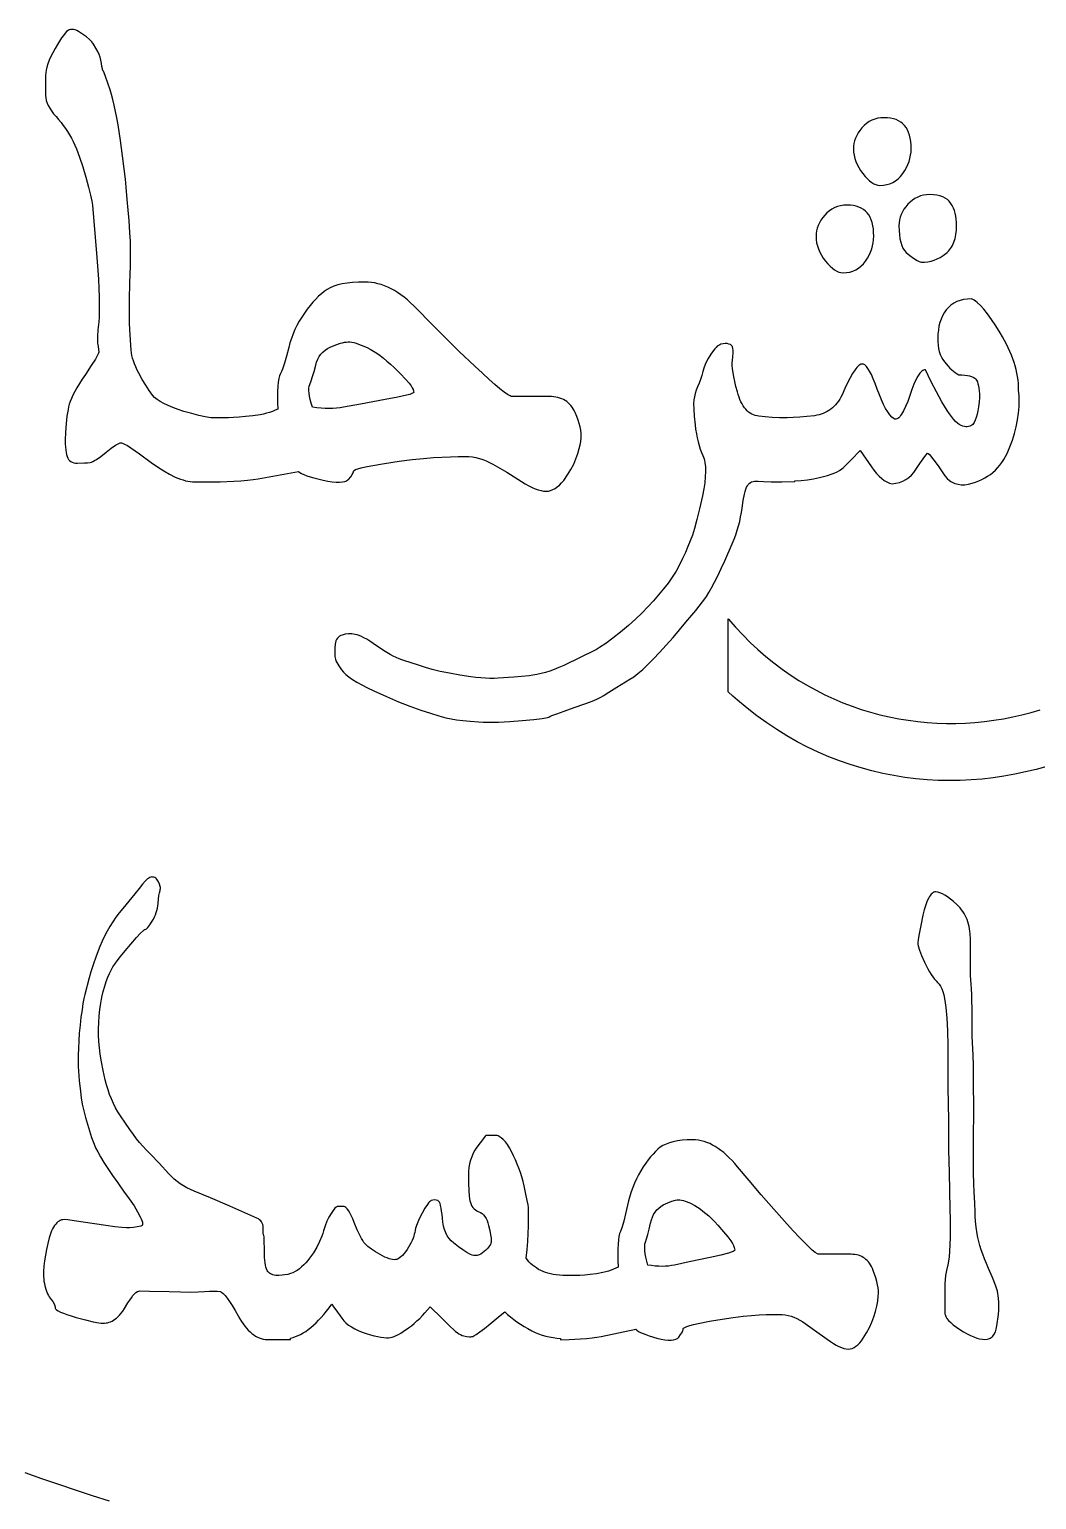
# Model space of a CAD drawing. Extents: x -350 to 350, y -610 to 610.
# Drawn here: x -121.8 to -54.9, y -112.2 to -14.6 of the extents above; entities that cross this region are included whole.
import ezdxf

# ---------------------------------------------------------------- set-up
doc = ezdxf.new("R2010")
doc.units = 0
doc.layers.add('LAYER_10', color=176, linetype='CONTINUOUS')
doc.layers.add('LAYER_2', color=18, linetype='CONTINUOUS')

msp = doc.modelspace()

# ---------------------------------------------------------------- linework, layer by layer
at = {"layer": 'LAYER_10'}
msp.add_lwpolyline([(-116.453, -112.299), (-117.577, -111.939), (-118.698, -111.572), (-119.818, -111.196), (-120.935, -110.812), (-122.05, -110.421)], dxfattribs=at)
at = {"layer": 'LAYER_2'}
for points in [[(-85.517, -40.012), (-85.579, -39.883), (-85.647, -39.762), (-85.721, -39.649), (-85.801, -39.545), (-85.887, -39.45), (-85.979, -39.362), (-86.077, -39.284), (-86.181, -39.213), (-86.292, -39.151), (-86.408, -39.097), (-86.531, -39.052), (-86.659, -39.014), (-86.794, -38.985), (-86.935, -38.965), (-87.082, -38.952), (-87.235, -38.948), (-88.935, -38.948), (-89.727, -38.948), (-89.777, -38.94), (-89.84, -38.917), (-90.009, -38.823), (-90.233, -38.666), (-90.512, -38.446), (-90.847, -38.164), (-91.236, -37.819), (-91.681, -37.41), (-92.182, -36.939), (-93.214, -35.952), (-94.197, -34.99), (-95.131, -34.054), (-96.014, -33.145), (-96.229, -32.928), (-96.445, -32.724), (-96.66, -32.535), (-96.876, -32.36), (-97.092, -32.198), (-97.308, -32.051), (-97.525, -31.918), (-97.742, -31.799), (-97.959, -31.694), (-98.176, -31.602), (-98.394, -31.525), (-98.612, -31.462), (-98.83, -31.413), (-99.048, -31.378), (-99.267, -31.357), (-99.486, -31.35), (-99.909, -31.358), (-100.3, -31.381), (-100.66, -31.419), (-100.989, -31.473), (-101.287, -31.543), (-101.554, -31.628), (-101.79, -31.728), (-101.995, -31.845), (-102.184, -31.978), (-102.373, -32.129), (-102.561, -32.297), (-102.749, -32.483), (-102.936, -32.687), (-103.124, -32.908), (-103.31, -33.148), (-103.496, -33.407), (-103.677, -33.676), (-103.842, -33.949), (-103.994, -34.228), (-104.131, -34.512), (-104.255, -34.8), (-104.364, -35.094), (-104.459, -35.393), (-104.539, -35.697), (-104.686, -36.264), (-104.827, -36.741), (-104.961, -37.129), (-105.026, -37.289), (-105.089, -37.426), (-105.148, -37.573), (-105.195, -37.763), (-105.233, -37.995), (-105.261, -38.27), (-105.278, -38.587), (-105.285, -38.946), (-105.283, -39.347), (-105.27, -39.79), (-105.437, -39.867), (-105.616, -39.938), (-105.807, -40.003), (-106.009, -40.061), (-106.223, -40.113), (-106.448, -40.16), (-106.934, -40.235), (-107.415, -40.288), (-107.842, -40.327), (-108.215, -40.351), (-108.534, -40.36), (-109.713, -40.36), (-109.713, -40.366), (-110.086, -40.299), (-110.508, -40.207), (-110.98, -40.087), (-111.503, -39.937), (-111.891, -39.814), (-112.243, -39.688), (-112.558, -39.558), (-112.836, -39.425), (-113.078, -39.289), (-113.282, -39.15), (-113.449, -39.008), (-113.58, -38.862), (-113.806, -38.549), (-114.034, -38.203), (-114.265, -37.822), (-114.497, -37.408), (-114.608, -37.194), (-114.705, -36.986), (-114.789, -36.785), (-114.86, -36.59), (-114.917, -36.402), (-114.961, -36.22), (-114.992, -36.044), (-115.009, -35.874), (-115.099, -34.513), (-115.116, -34.059), (-115.119, -33.389), (-115.108, -32.503), (-115.083, -31.403), (-115.059, -30.29), (-115.051, -29.366), (-115.059, -28.633), (-115.083, -28.091), (-115.146, -27.26), (-115.208, -26.569), (-115.272, -25.878), (-115.334, -25.052), (-115.381, -24.52), (-115.46, -23.827), (-115.57, -22.973), (-115.711, -21.957), (-115.873, -20.924), (-115.957, -20.455), (-116.043, -20.018), (-116.13, -19.614), (-116.22, -19.241), (-116.311, -18.9), (-116.404, -18.592), (-116.703, -17.697), (-116.794, -17.458), (-116.846, -17.357), (-116.878, -17.3), (-116.911, -17.193), (-116.945, -17.037), (-116.98, -16.832), (-117.021, -16.61), (-117.072, -16.413), (-117.133, -16.239), (-117.205, -16.087), (-117.51, -15.553), (-117.555, -15.484), (-117.613, -15.411), (-117.767, -15.253), (-117.972, -15.078), (-118.23, -14.886), (-118.368, -14.795), (-118.498, -14.72), (-118.62, -14.66), (-118.734, -14.616), (-118.84, -14.588), (-118.938, -14.577), (-119.029, -14.582), (-119.111, -14.604), (-119.195, -14.649), (-119.289, -14.725), (-119.393, -14.834), (-119.506, -14.974), (-119.629, -15.145), (-119.762, -15.348), (-119.904, -15.583), (-120.056, -15.849), (-120.204, -16.123), (-120.332, -16.383), (-120.44, -16.629), (-120.529, -16.86), (-120.597, -17.077), (-120.647, -17.28), (-120.676, -17.469), (-120.686, -17.643), (-120.686, -18.963), (-120.675, -19.127), (-120.643, -19.294), (-120.589, -19.464), (-120.513, -19.638), (-120.416, -19.815), (-120.296, -19.994), (-120.156, -20.176), (-119.993, -20.361), (-119.824, -20.552), (-119.663, -20.748), (-119.51, -20.948), (-119.364, -21.153), (-119.226, -21.363), (-119.097, -21.578), (-118.974, -21.798), (-118.86, -22.023), (-118.751, -22.258), (-118.642, -22.511), (-118.429, -23.068), (-118.219, -23.696), (-118.014, -24.393), (-117.834, -25.06), (-117.701, -25.591), (-117.614, -25.987), (-117.573, -26.247), (-117.285, -29.725), (-117.184, -31.155), (-117.15, -31.779), (-117.129, -32.343), (-117.119, -32.846), (-117.121, -33.289), (-117.134, -33.672), (-117.16, -33.995), (-117.212, -34.53), (-117.239, -34.96), (-117.243, -35.285), (-117.235, -35.409), (-117.222, -35.506), (-117.175, -35.801), (-117.16, -36.011), (-117.174, -36.07), (-117.215, -36.166), (-117.381, -36.462), (-117.656, -36.9), (-118.041, -37.48), (-118.251, -37.795), (-118.439, -38.09), (-118.605, -38.366), (-118.749, -38.622), (-118.872, -38.859), (-118.973, -39.076), (-119.053, -39.274), (-119.111, -39.452), (-119.157, -39.629), (-119.198, -39.822), (-119.27, -40.256), (-119.325, -40.751), (-119.363, -41.309), (-119.381, -41.854), (-119.379, -42.092), (-119.37, -42.307), (-119.354, -42.498), (-119.331, -42.667), (-119.301, -42.812), (-119.264, -42.934), (-119.218, -43.038), (-119.16, -43.127), (-119.091, -43.203), (-119.01, -43.265), (-118.918, -43.313), (-118.814, -43.347), (-118.698, -43.368), (-118.571, -43.374), (-118.095, -43.363), (-117.898, -43.348), (-117.727, -43.325), (-117.642, -43.304), (-117.543, -43.265), (-117.43, -43.207), (-117.304, -43.132), (-117.012, -42.926), (-116.665, -42.648), (-116.323, -42.377), (-116.041, -42.183), (-115.922, -42.115), (-115.819, -42.066), (-115.73, -42.037), (-115.657, -42.027), (-115.569, -42.048), (-115.436, -42.108), (-115.256, -42.21), (-115.03, -42.351), (-114.441, -42.757), (-113.669, -43.325), (-113.246, -43.629), (-112.841, -43.892), (-112.453, -44.115), (-112.082, -44.297), (-111.903, -44.373), (-111.729, -44.439), (-111.559, -44.494), (-111.393, -44.54), (-111.232, -44.575), (-111.075, -44.601), (-110.922, -44.616), (-110.774, -44.621), (-109.101, -44.621), (-109.101, -44.613), (-108.184, -44.57), (-107.712, -44.54), (-107.284, -44.503), (-106.901, -44.46), (-106.564, -44.412), (-103.901, -43.927), (-103.809, -43.996), (-103.685, -44.065), (-103.528, -44.136), (-103.338, -44.208), (-103.117, -44.282), (-102.863, -44.356), (-102.258, -44.509), (-101.938, -44.574), (-101.649, -44.618), (-101.392, -44.642), (-101.166, -44.645), (-100.971, -44.627), (-100.808, -44.589), (-100.738, -44.563), (-100.675, -44.531), (-100.621, -44.494), (-100.574, -44.452), (-100.425, -44.284), (-100.318, -44.136), (-100.253, -44.01), (-100.237, -43.955), (-100.232, -43.906), (-100.224, -43.882), (-100.2, -43.857), (-100.104, -43.803), (-99.944, -43.746), (-99.72, -43.684), (-99.431, -43.619), (-99.079, -43.549), (-98.182, -43.398), (-97.209, -43.254), (-96.344, -43.141), (-95.586, -43.059), (-94.935, -43.009), (-93.804, -42.953), (-93.287, -42.939), (-92.802, -42.934), (-92.57, -42.942), (-92.338, -42.966), (-92.108, -43.005), (-91.879, -43.061), (-91.652, -43.132), (-91.426, -43.22), (-91.201, -43.323), (-90.978, -43.443), (-90.058, -43.982), (-89.576, -44.278), (-89.079, -44.593), (-88.834, -44.743), (-88.6, -44.874), (-88.379, -44.985), (-88.169, -45.075), (-87.971, -45.146), (-87.786, -45.196), (-87.613, -45.227), (-87.452, -45.237), (-87.298, -45.225), (-87.146, -45.192), (-86.996, -45.136), (-86.849, -45.057), (-86.704, -44.956), (-86.561, -44.833), (-86.42, -44.687), (-86.281, -44.518), (-86.025, -44.159), (-85.804, -43.802), (-85.617, -43.448), (-85.536, -43.271), (-85.465, -43.095), (-85.342, -42.743), (-85.244, -42.399), (-85.17, -42.062), (-85.122, -41.732), (-85.113, -41.562), (-85.12, -41.379), (-85.144, -41.183), (-85.185, -40.974), (-85.243, -40.753), (-85.317, -40.519), (-85.409, -40.272)], [(-65.276, -24.934), (-65.043, -24.922), (-64.823, -24.885), (-64.616, -24.823), (-64.421, -24.737), (-64.238, -24.627), (-64.068, -24.493), (-63.91, -24.335), (-63.765, -24.153), (-63.634, -23.956), (-63.52, -23.756), (-63.424, -23.554), (-63.345, -23.35), (-63.284, -23.142), (-63.24, -22.932), (-63.214, -22.72), (-63.205, -22.504), (-63.212, -22.254), (-63.233, -22.021), (-63.268, -21.803), (-63.316, -21.601), (-63.379, -21.416), (-63.456, -21.246), (-63.546, -21.093), (-63.651, -20.956), (-63.769, -20.835), (-63.901, -20.73), (-64.048, -20.641), (-64.208, -20.568), (-64.382, -20.511), (-64.57, -20.471), (-64.772, -20.447), (-64.987, -20.439), (-65.211, -20.449), (-65.423, -20.481), (-65.625, -20.533), (-65.816, -20.607), (-65.996, -20.702), (-66.165, -20.819), (-66.323, -20.957), (-66.471, -21.116), (-66.604, -21.283), (-66.719, -21.452), (-66.816, -21.624), (-66.896, -21.797), (-66.958, -21.971), (-67.002, -22.148), (-67.029, -22.325), (-67.037, -22.504), (-67.028, -22.72), (-66.999, -22.932), (-66.95, -23.142), (-66.883, -23.35), (-66.795, -23.554), (-66.689, -23.756), (-66.562, -23.956), (-66.417, -24.153), (-66.263, -24.335), (-66.112, -24.493), (-65.965, -24.627), (-65.821, -24.737), (-65.68, -24.823), (-65.542, -24.885), (-65.407, -24.922)], [(-67.738, -30.736), (-67.506, -30.724), (-67.287, -30.687), (-67.081, -30.626), (-66.887, -30.541), (-66.705, -30.431), (-66.537, -30.297), (-66.38, -30.139), (-66.236, -29.957), (-66.109, -29.759), (-65.997, -29.559), (-65.903, -29.357), (-65.826, -29.153), (-65.766, -28.946), (-65.722, -28.737), (-65.696, -28.526), (-65.688, -28.312), (-65.695, -28.062), (-65.715, -27.828), (-65.75, -27.609), (-65.798, -27.408), (-65.86, -27.222), (-65.936, -27.053), (-66.026, -26.899), (-66.129, -26.762), (-66.246, -26.641), (-66.377, -26.537), (-66.522, -26.448), (-66.68, -26.375), (-66.853, -26.319), (-67.039, -26.279), (-67.238, -26.255), (-67.452, -26.247), (-67.676, -26.257), (-67.889, -26.288), (-68.091, -26.339), (-68.283, -26.411), (-68.465, -26.504), (-68.635, -26.617), (-68.795, -26.75), (-68.945, -26.905), (-69.08, -27.072), (-69.198, -27.242), (-69.297, -27.415), (-69.377, -27.59), (-69.44, -27.767), (-69.485, -27.947), (-69.511, -28.128), (-69.52, -28.312), (-69.51, -28.526), (-69.481, -28.737), (-69.432, -28.946), (-69.363, -29.153), (-69.275, -29.357), (-69.167, -29.559), (-69.039, -29.759), (-68.892, -29.957), (-68.736, -30.139), (-68.583, -30.297), (-68.434, -30.431), (-68.288, -30.541), (-68.146, -30.626), (-68.007, -30.687), (-67.871, -30.724)], [(-64.016, -27.609), (-64.009, -27.924), (-63.986, -28.212), (-63.949, -28.473), (-63.897, -28.707), (-63.83, -28.915), (-63.748, -29.096), (-63.651, -29.25), (-63.54, -29.379), (-63.298, -29.589), (-63.052, -29.77), (-62.799, -29.92), (-62.67, -29.983), (-62.54, -30.039), (-62.314, -30.03), (-62.094, -30.003), (-61.88, -29.958), (-61.673, -29.894), (-61.471, -29.812), (-61.275, -29.712), (-61.086, -29.593), (-60.902, -29.456), (-60.815, -29.381), (-60.734, -29.301), (-60.659, -29.216), (-60.588, -29.125), (-60.524, -29.028), (-60.465, -28.926), (-60.364, -28.706), (-60.285, -28.465), (-60.229, -28.201), (-60.195, -27.916), (-60.184, -27.609), (-60.19, -27.389), (-60.208, -27.178), (-60.238, -26.978), (-60.28, -26.787), (-60.335, -26.606), (-60.401, -26.436), (-60.479, -26.276), (-60.57, -26.127), (-60.676, -25.99), (-60.802, -25.872), (-60.948, -25.771), (-61.112, -25.689), (-61.296, -25.626), (-61.499, -25.58), (-61.722, -25.553), (-61.963, -25.543), (-62.179, -25.554), (-62.386, -25.584), (-62.584, -25.635), (-62.772, -25.706), (-62.951, -25.796), (-63.12, -25.907), (-63.281, -26.037), (-63.432, -26.187), (-63.568, -26.35), (-63.687, -26.518), (-63.787, -26.69), (-63.87, -26.865), (-63.934, -27.045), (-63.98, -27.229), (-64.007, -27.417)], [(-56.065, -38.546), (-56.07, -38.319), (-56.084, -38.089), (-56.108, -37.858), (-56.142, -37.626), (-56.185, -37.393), (-56.237, -37.158), (-56.299, -36.921), (-56.371, -36.683), (-56.452, -36.444), (-56.542, -36.203), (-56.643, -35.961), (-56.753, -35.717), (-56.872, -35.472), (-57.001, -35.226), (-57.139, -34.978), (-57.287, -34.728), (-57.585, -34.254), (-57.866, -33.835), (-58.13, -33.47), (-58.377, -33.161), (-58.607, -32.906), (-58.82, -32.706), (-58.921, -32.627), (-59.017, -32.561), (-59.109, -32.509), (-59.197, -32.471), (-59.467, -32.482), (-59.72, -32.516), (-59.955, -32.573), (-60.174, -32.653), (-60.375, -32.756), (-60.56, -32.882), (-60.727, -33.032), (-60.878, -33.206), (-61.01, -33.397), (-61.124, -33.601), (-61.22, -33.817), (-61.298, -34.046), (-61.358, -34.287), (-61.399, -34.541), (-61.422, -34.807), (-61.426, -35.086), (-61.427, -35.323), (-61.412, -35.548), (-61.381, -35.761), (-61.334, -35.963), (-61.27, -36.153), (-61.191, -36.332), (-61.096, -36.499), (-60.986, -36.655), (-60.748, -36.936), (-60.629, -37.06), (-60.511, -37.173), (-60.393, -37.275), (-60.276, -37.365), (-60.159, -37.445), (-60.042, -37.514), (-59.832, -37.518), (-59.641, -37.531), (-59.47, -37.553), (-59.319, -37.584), (-59.188, -37.624), (-59.077, -37.672), (-58.986, -37.73), (-58.915, -37.796), (-58.858, -37.876), (-58.808, -37.978), (-58.766, -38.099), (-58.73, -38.241), (-58.701, -38.403), (-58.679, -38.584), (-58.664, -38.786), (-58.656, -39.006), (-58.687, -39.33), (-58.724, -39.626), (-58.77, -39.893), (-58.822, -40.131), (-58.882, -40.341), (-58.949, -40.523), (-59.024, -40.677), (-59.106, -40.801), (-59.167, -40.854), (-59.235, -40.895), (-59.31, -40.926), (-59.391, -40.946), (-59.478, -40.955), (-59.572, -40.954), (-59.672, -40.941), (-59.779, -40.919), (-59.892, -40.878), (-60.01, -40.811), (-60.132, -40.719), (-60.259, -40.601), (-60.391, -40.458), (-60.528, -40.289), (-60.669, -40.096), (-60.815, -39.877), (-61.168, -39.296), (-61.525, -38.651), (-61.887, -37.942), (-62.254, -37.171), (-62.315, -37.178), (-62.377, -37.198), (-62.439, -37.231), (-62.501, -37.278), (-62.565, -37.338), (-62.628, -37.412), (-62.758, -37.599), (-62.889, -37.84), (-63.023, -38.134), (-63.158, -38.481), (-63.296, -38.881), (-63.435, -39.28), (-63.571, -39.621), (-63.705, -39.904), (-63.837, -40.128), (-63.902, -40.219), (-63.966, -40.294), (-64.03, -40.356), (-64.093, -40.402), (-64.156, -40.434), (-64.218, -40.452), (-64.28, -40.455), (-64.341, -40.443), (-64.48, -40.321), (-64.619, -40.162), (-64.758, -39.968), (-64.898, -39.738), (-65.037, -39.472), (-65.176, -39.171), (-65.316, -38.834), (-65.455, -38.463), (-65.591, -38.095), (-65.721, -37.773), (-65.846, -37.497), (-65.964, -37.268), (-66.075, -37.085), (-66.181, -36.948), (-66.28, -36.857), (-66.327, -36.829), (-66.373, -36.813), (-66.552, -36.813), (-66.612, -36.846), (-66.674, -36.892), (-66.805, -37.02), (-66.946, -37.199), (-67.097, -37.427), (-67.257, -37.706), (-67.426, -38.034), (-67.605, -38.413), (-67.793, -38.843), (-67.87, -38.991), (-67.952, -39.131), (-68.039, -39.263), (-68.13, -39.387), (-68.227, -39.502), (-68.329, -39.609), (-68.435, -39.707), (-68.547, -39.798), (-68.663, -39.88), (-68.785, -39.954), (-68.911, -40.019), (-69.043, -40.077), (-69.179, -40.126), (-69.32, -40.167), (-69.467, -40.2), (-69.618, -40.224), (-70.126, -40.282), (-70.596, -40.325), (-71.032, -40.354), (-71.438, -40.37), (-71.947, -40.357), (-72.432, -40.336), (-72.89, -40.307), (-73.317, -40.266), (-73.442, -40.245), (-73.563, -40.214), (-73.679, -40.172), (-73.79, -40.119), (-73.896, -40.056), (-73.998, -39.982), (-74.094, -39.896), (-74.186, -39.8), (-74.273, -39.693), (-74.355, -39.576), (-74.432, -39.447), (-74.505, -39.307), (-74.572, -39.157), (-74.635, -38.996), (-74.693, -38.824), (-74.746, -38.64), (-74.84, -38.278), (-74.919, -37.944), (-74.983, -37.64), (-75.032, -37.365), (-75.066, -37.12), (-75.085, -36.903), (-75.089, -36.717), (-75.078, -36.559), (-75.051, -36.298), (-75.035, -36.078), (-75.032, -35.899), (-75.042, -35.762), (-75.074, -35.656), (-75.099, -35.61), (-75.13, -35.57), (-75.167, -35.536), (-75.21, -35.507), (-75.313, -35.465), (-75.434, -35.442), (-75.562, -35.438), (-75.699, -35.452), (-75.843, -35.484), (-75.919, -35.513), (-75.997, -35.558), (-76.077, -35.617), (-76.16, -35.692), (-76.246, -35.781), (-76.334, -35.886), (-76.518, -36.138), (-76.693, -36.423), (-76.838, -36.708), (-76.954, -36.994), (-77.041, -37.281), (-77.116, -37.559), (-77.198, -37.823), (-77.288, -38.074), (-77.384, -38.312), (-77.473, -38.54), (-77.544, -38.76), (-77.598, -38.972), (-77.633, -39.176), (-77.649, -39.43), (-77.641, -39.789), (-77.609, -40.254), (-77.554, -40.825), (-77.516, -41.129), (-77.471, -41.42), (-77.418, -41.697), (-77.358, -41.959), (-77.29, -42.208), (-77.214, -42.442), (-77.131, -42.661), (-77.041, -42.867), (-76.997, -42.972), (-76.959, -43.085), (-76.927, -43.206), (-76.901, -43.336), (-76.868, -43.62), (-76.859, -43.938), (-76.874, -44.289), (-76.914, -44.674), (-76.978, -45.091), (-77.067, -45.542), (-77.26, -46.404), (-77.436, -47.126), (-77.594, -47.707), (-77.734, -48.147), (-77.871, -48.523), (-78.025, -48.91), (-78.194, -49.308), (-78.38, -49.717), (-78.587, -50.133), (-78.817, -50.54), (-79.072, -50.94), (-79.351, -51.334), (-79.654, -51.727), (-79.977, -52.121), (-80.319, -52.518), (-80.683, -52.917), (-81.076, -53.323), (-81.51, -53.738), (-81.984, -54.162), (-82.499, -54.595), (-83.012, -55), (-83.48, -55.343), (-83.903, -55.623), (-84.097, -55.739), (-84.28, -55.839), (-85.135, -56.264), (-86.277, -56.802), (-86.595, -56.942), (-86.904, -57.067), (-87.204, -57.177), (-87.496, -57.271), (-87.78, -57.35), (-88.055, -57.414), (-88.322, -57.463), (-88.581, -57.498), (-89.6, -57.589), (-90.631, -57.659), (-90.897, -57.665), (-91.177, -57.663), (-91.472, -57.651), (-91.782, -57.631), (-92.107, -57.6), (-92.445, -57.561), (-93.167, -57.453), (-93.873, -57.326), (-94.489, -57.199), (-95.015, -57.072), (-95.451, -56.945), (-96.05, -56.753), (-96.28, -56.684), (-97.034, -56.428), (-97.216, -56.36), (-97.406, -56.279), (-97.604, -56.184), (-97.809, -56.076), (-98.022, -55.954), (-98.243, -55.817), (-98.472, -55.666), (-98.708, -55.5), (-99.157, -55.197), (-99.359, -55.073), (-99.544, -54.969), (-99.714, -54.884), (-99.868, -54.819), (-100.006, -54.772), (-100.129, -54.744), (-100.355, -54.717), (-100.574, -54.715), (-100.787, -54.739), (-100.993, -54.787), (-101.088, -54.82), (-101.172, -54.866), (-101.246, -54.923), (-101.309, -54.993), (-101.361, -55.075), (-101.402, -55.17), (-101.432, -55.276), (-101.451, -55.395), (-101.473, -55.633), (-101.485, -55.85), (-101.486, -56.045), (-101.478, -56.219), (-101.466, -56.304), (-101.441, -56.396), (-101.403, -56.496), (-101.354, -56.603), (-101.219, -56.839), (-101.037, -57.105), (-100.913, -57.249), (-100.748, -57.401), (-100.542, -57.561), (-100.295, -57.73), (-100.007, -57.907), (-99.678, -58.092), (-99.308, -58.285), (-98.896, -58.486), (-98.053, -58.877), (-97.252, -59.221), (-96.492, -59.52), (-95.775, -59.775), (-95.126, -59.986), (-94.572, -60.153), (-94.114, -60.276), (-93.752, -60.355), (-93.401, -60.412), (-92.982, -60.463), (-92.493, -60.511), (-91.934, -60.555), (-91.629, -60.572), (-91.308, -60.581), (-90.969, -60.582), (-90.615, -60.576), (-89.856, -60.539), (-89.03, -60.47), (-88.272, -60.39), (-87.715, -60.32), (-87.358, -60.259), (-87.256, -60.231), (-87.203, -60.205), (-87.154, -60.176), (-87.062, -60.134), (-86.743, -60.009), (-86.248, -59.833), (-85.575, -59.605), (-84.872, -59.359), (-84.564, -59.241), (-84.284, -59.126), (-84.034, -59.015), (-83.811, -58.906), (-83.618, -58.801), (-83.453, -58.699), (-82.76, -58.256), (-81.887, -57.728), (-81.632, -57.56), (-81.348, -57.34), (-81.034, -57.069), (-80.69, -56.746), (-80.317, -56.372), (-79.913, -55.947), (-79.481, -55.47), (-79.018, -54.941), (-78.166, -53.942), (-77.513, -53.159), (-77.059, -52.591), (-76.907, -52.388), (-76.805, -52.24), (-76.644, -51.973), (-76.465, -51.652), (-76.268, -51.278), (-76.052, -50.85), (-75.823, -50.376), (-75.586, -49.864), (-75.089, -48.727), (-74.966, -48.425), (-74.855, -48.125), (-74.756, -47.828), (-74.668, -47.532), (-74.591, -47.239), (-74.527, -46.948), (-74.473, -46.66), (-74.432, -46.374), (-74.356, -45.853), (-74.273, -45.429), (-74.228, -45.254), (-74.181, -45.103), (-74.132, -44.976), (-74.082, -44.875), (-74.025, -44.792), (-73.959, -44.722), (-73.883, -44.664), (-73.798, -44.62), (-73.703, -44.588), (-73.598, -44.569), (-73.484, -44.563), (-73.36, -44.57), (-73.017, -44.592), (-72.496, -44.605), (-71.799, -44.608), (-70.924, -44.6), (-70.924, -44.559), (-70.509, -44.525), (-70.098, -44.479), (-69.694, -44.417), (-69.296, -44.339), (-69.017, -44.27), (-68.761, -44.197), (-68.527, -44.118), (-68.316, -44.036), (-68.127, -43.948), (-67.961, -43.855), (-67.817, -43.757), (-67.695, -43.654), (-67.198, -43.161), (-66.589, -42.535), (-65.842, -43.619), (-65.673, -43.852), (-65.503, -44.058), (-65.333, -44.238), (-65.161, -44.392), (-64.989, -44.52), (-64.815, -44.621), (-64.641, -44.697), (-64.466, -44.746), (-64.217, -44.713), (-63.983, -44.655), (-63.763, -44.572), (-63.557, -44.465), (-63.367, -44.333), (-63.191, -44.176), (-63.029, -43.995), (-62.883, -43.789), (-62.626, -43.393), (-62.411, -43.08), (-62.239, -42.851), (-62.109, -42.705), (-62.019, -42.789), (-61.919, -42.897), (-61.688, -43.182), (-61.416, -43.559), (-61.102, -44.029), (-60.968, -44.221), (-60.821, -44.387), (-60.66, -44.525), (-60.574, -44.585), (-60.485, -44.637), (-60.392, -44.683), (-60.296, -44.722), (-60.093, -44.78), (-59.876, -44.811), (-59.644, -44.814), (-59.399, -44.766), (-59.164, -44.707), (-58.937, -44.637), (-58.72, -44.556), (-58.513, -44.464), (-58.314, -44.361), (-58.125, -44.247), (-57.945, -44.122), (-57.774, -43.986), (-57.613, -43.839), (-57.461, -43.681), (-57.318, -43.512), (-57.184, -43.332), (-57.059, -43.141), (-56.944, -42.939), (-56.838, -42.725), (-56.649, -42.287), (-56.485, -41.846), (-56.346, -41.402), (-56.232, -40.957), (-56.143, -40.51), (-56.08, -40.061), (-56.042, -39.61), (-56.029, -39.157), (-56.038, -38.878)], [(-98.128, -39.157), (-99.765, -39.453), (-100.898, -39.667), (-101.123, -39.703), (-101.358, -39.728), (-101.603, -39.744), (-101.857, -39.749), (-102.12, -39.744), (-102.393, -39.728), (-102.675, -39.703), (-102.967, -39.667), (-103.049, -39.397), (-103.113, -39.15), (-103.161, -38.926), (-103.192, -38.724), (-103.206, -38.545), (-103.203, -38.388), (-103.183, -38.255), (-103.146, -38.143), (-103.055, -37.914), (-102.958, -37.626), (-102.857, -37.28), (-102.751, -36.877), (-102.688, -36.669), (-102.609, -36.477), (-102.513, -36.302), (-102.4, -36.143), (-102.27, -36.001), (-102.123, -35.875), (-101.959, -35.767), (-101.778, -35.675), (-101.422, -35.527), (-101.105, -35.419), (-100.961, -35.38), (-100.828, -35.351), (-100.705, -35.332), (-100.592, -35.324), (-100.478, -35.329), (-100.352, -35.346), (-100.213, -35.375), (-100.062, -35.416), (-99.898, -35.47), (-99.722, -35.536), (-99.333, -35.707), (-99.124, -35.813), (-98.911, -35.936), (-98.693, -36.075), (-98.472, -36.231), (-98.246, -36.404), (-98.016, -36.594), (-97.782, -36.801), (-97.543, -37.024), (-97.111, -37.45), (-96.779, -37.793), (-96.545, -38.055), (-96.466, -38.156), (-96.411, -38.237), (-96.336, -38.372), (-96.282, -38.49), (-96.25, -38.59), (-96.24, -38.674), (-96.247, -38.693), (-96.269, -38.714), (-96.357, -38.76), (-96.505, -38.811), (-96.711, -38.868), (-97.301, -39)], [(-65.726, -96.969), (-65.778, -96.839), (-65.837, -96.718), (-65.9, -96.605), (-65.968, -96.501), (-66.042, -96.405), (-66.121, -96.318), (-66.205, -96.239), (-66.295, -96.168), (-66.389, -96.106), (-66.489, -96.052), (-66.594, -96.007), (-66.705, -95.97), (-66.82, -95.941), (-66.941, -95.92), (-67.067, -95.908), (-67.199, -95.904), (-68.658, -95.904), (-69.337, -95.904), (-69.379, -95.896), (-69.434, -95.872), (-69.579, -95.778), (-69.771, -95.621), (-70.01, -95.402), (-70.298, -95.119), (-70.632, -94.774), (-71.014, -94.366), (-71.443, -93.896), (-72.329, -92.907), (-73.172, -91.945), (-73.973, -91.01), (-74.731, -90.102), (-74.915, -89.884), (-75.1, -89.68), (-75.284, -89.491), (-75.469, -89.315), (-75.655, -89.154), (-75.84, -89.006), (-76.026, -88.873), (-76.212, -88.754), (-76.398, -88.649), (-76.584, -88.558), (-76.771, -88.481), (-76.958, -88.418), (-77.145, -88.369), (-77.333, -88.334), (-77.521, -88.313), (-77.709, -88.306), (-78.071, -88.313), (-78.408, -88.336), (-78.717, -88.374), (-79, -88.428), (-79.255, -88.497), (-79.484, -88.582), (-79.687, -88.683), (-79.862, -88.799), (-80.024, -88.933), (-80.186, -89.084), (-80.347, -89.252), (-80.509, -89.438), (-80.67, -89.642), (-80.831, -89.864), (-80.991, -90.103), (-81.151, -90.361), (-81.305, -90.63), (-81.447, -90.904), (-81.577, -91.183), (-81.695, -91.467), (-81.801, -91.755), (-81.895, -92.049), (-81.976, -92.347), (-82.046, -92.651), (-82.171, -93.219), (-82.291, -93.697), (-82.406, -94.084), (-82.517, -94.38), (-82.567, -94.527), (-82.608, -94.717), (-82.64, -94.949), (-82.664, -95.224), (-82.679, -95.541), (-82.685, -95.9), (-82.682, -96.302), (-82.671, -96.747), (-82.815, -96.823), (-82.968, -96.893), (-83.132, -96.957), (-83.306, -97.016), (-83.489, -97.068), (-83.683, -97.114), (-84.099, -97.19), (-84.511, -97.244), (-84.878, -97.283), (-85.198, -97.308), (-85.471, -97.316), (-86.345, -97.316), (-86.775, -97.271), (-86.973, -97.24), (-87.159, -97.203), (-87.334, -97.159), (-87.497, -97.109), (-87.648, -97.051), (-87.787, -96.987), (-87.943, -96.903), (-88.09, -96.813), (-88.227, -96.718), (-88.356, -96.617), (-88.476, -96.51), (-88.587, -96.397), (-88.689, -96.279), (-88.782, -96.155), (-88.715, -95.595), (-88.667, -95.054), (-88.638, -94.53), (-88.628, -94.025), (-88.628, -92.796), (-88.645, -92.623), (-88.697, -92.326), (-88.784, -91.906), (-88.906, -91.364), (-88.98, -91.065), (-89.062, -90.77), (-89.153, -90.479), (-89.253, -90.193), (-89.361, -89.91), (-89.479, -89.631), (-89.605, -89.356), (-89.739, -89.085), (-89.878, -88.832), (-90.016, -88.614), (-90.154, -88.429), (-90.293, -88.278), (-90.43, -88.161), (-90.568, -88.077), (-90.637, -88.048), (-90.706, -88.027), (-90.774, -88.015), (-90.843, -88.011), (-91.437, -88.011), (-91.456, -88.023), (-91.492, -88.059), (-91.612, -88.205), (-92.046, -88.789), (-92.178, -88.989), (-92.293, -89.2), (-92.389, -89.422), (-92.469, -89.654), (-92.53, -89.896), (-92.575, -90.149), (-92.601, -90.413), (-92.61, -90.688), (-92.603, -91.211), (-92.585, -91.661), (-92.553, -92.04), (-92.508, -92.347), (-92.477, -92.475), (-92.434, -92.593), (-92.379, -92.7), (-92.312, -92.797), (-92.233, -92.882), (-92.142, -92.958), (-92.039, -93.022), (-91.923, -93.076), (-91.806, -93.131), (-91.699, -93.204), (-91.603, -93.293), (-91.516, -93.399), (-91.439, -93.522), (-91.372, -93.661), (-91.314, -93.817), (-91.267, -93.989), (-91.192, -94.327), (-91.137, -94.61), (-91.103, -94.839), (-91.089, -95.013), (-91.094, -95.088), (-91.115, -95.167), (-91.15, -95.25), (-91.201, -95.337), (-91.266, -95.427), (-91.347, -95.521), (-91.442, -95.619), (-91.553, -95.721), (-91.67, -95.814), (-91.787, -95.887), (-91.902, -95.941), (-92.017, -95.975), (-92.132, -95.989), (-92.245, -95.984), (-92.358, -95.958), (-92.471, -95.913), (-92.709, -95.782), (-92.975, -95.612), (-93.268, -95.401), (-93.59, -95.15), (-93.748, -95.008), (-93.888, -94.847), (-94.009, -94.67), (-94.112, -94.474), (-94.196, -94.261), (-94.262, -94.03), (-94.309, -93.781), (-94.338, -93.515), (-94.36, -93.257), (-94.386, -93.03), (-94.417, -92.836), (-94.452, -92.673), (-94.492, -92.541), (-94.536, -92.441), (-94.585, -92.373), (-94.638, -92.336), (-94.75, -92.304), (-94.859, -92.293), (-94.966, -92.304), (-95.072, -92.336), (-95.127, -92.368), (-95.188, -92.42), (-95.256, -92.494), (-95.33, -92.589), (-95.496, -92.842), (-95.688, -93.179), (-95.872, -93.543), (-96.015, -93.875), (-96.116, -94.176), (-96.15, -94.315), (-96.174, -94.446), (-96.2, -94.574), (-96.236, -94.706), (-96.283, -94.843), (-96.341, -94.983), (-96.41, -95.128), (-96.49, -95.277), (-96.684, -95.586), (-96.791, -95.733), (-96.894, -95.863), (-96.995, -95.975), (-97.093, -96.069), (-97.188, -96.144), (-97.28, -96.201), (-97.369, -96.24), (-97.456, -96.259), (-97.546, -96.263), (-97.646, -96.254), (-97.756, -96.232), (-97.878, -96.196), (-98.009, -96.148), (-98.151, -96.087), (-98.465, -95.926), (-98.78, -95.737), (-99.05, -95.555), (-99.277, -95.378), (-99.461, -95.206), (-99.544, -95.11), (-99.629, -94.991), (-99.716, -94.85), (-99.805, -94.685), (-99.991, -94.289), (-100.187, -93.802), (-100.286, -93.552), (-100.383, -93.336), (-100.476, -93.153), (-100.567, -93.003), (-100.655, -92.886), (-100.741, -92.802), (-100.824, -92.752), (-100.865, -92.74), (-100.905, -92.736), (-101.322, -92.736), (-101.35, -92.743), (-101.385, -92.764), (-101.474, -92.849), (-101.589, -92.99), (-101.73, -93.19), (-101.878, -93.431), (-102.011, -93.704), (-102.129, -94.008), (-102.232, -94.342), (-102.285, -94.515), (-102.347, -94.692), (-102.496, -95.052), (-102.682, -95.422), (-102.903, -95.798), (-103.025, -95.981), (-103.15, -96.154), (-103.279, -96.315), (-103.411, -96.467), (-103.547, -96.608), (-103.686, -96.739), (-103.829, -96.859), (-103.976, -96.969), (-104.116, -97.054), (-104.268, -97.127), (-104.431, -97.186), (-104.605, -97.234), (-104.789, -97.269), (-104.984, -97.293), (-105.188, -97.305), (-105.402, -97.307), (-105.5, -97.289), (-105.592, -97.264), (-105.676, -97.233), (-105.754, -97.195), (-105.823, -97.15), (-105.884, -97.098), (-105.937, -97.037), (-105.981, -96.969), (-106.023, -96.876), (-106.06, -96.763), (-106.09, -96.631), (-106.115, -96.479), (-106.149, -96.114), (-106.16, -95.671), (-106.17, -94.932), (-106.181, -94.737), (-106.197, -94.657), (-106.215, -94.609), (-106.227, -94.509), (-106.237, -94.15), (-106.244, -94.037), (-106.263, -93.933), (-106.296, -93.838), (-106.341, -93.752), (-106.4, -93.675), (-106.471, -93.606), (-106.556, -93.546), (-106.653, -93.494), (-108.451, -92.703), (-109.736, -92.157), (-110.828, -91.709), (-111.072, -91.607), (-111.306, -91.492), (-111.53, -91.366), (-111.745, -91.228), (-111.949, -91.079), (-112.143, -90.917), (-112.328, -90.744), (-112.502, -90.559), (-113.147, -89.856), (-113.721, -89.255), (-113.981, -88.985), (-114.221, -88.725), (-114.441, -88.473), (-114.64, -88.232), (-114.849, -87.957), (-115.097, -87.612), (-115.385, -87.196), (-115.713, -86.707), (-115.881, -86.443), (-116.036, -86.169), (-116.18, -85.885), (-116.313, -85.592), (-116.433, -85.29), (-116.542, -84.978), (-116.639, -84.657), (-116.724, -84.326), (-116.867, -83.691), (-116.98, -83.123), (-117.064, -82.621), (-117.117, -82.186), (-117.148, -81.779), (-117.165, -81.364), (-117.167, -80.94), (-117.155, -80.508), (-117.128, -80.073), (-117.084, -79.649), (-117.023, -79.235), (-116.947, -78.831), (-116.859, -78.447), (-116.764, -78.098), (-116.662, -77.786), (-116.554, -77.51), (-116.441, -77.26), (-116.328, -77.031), (-116.213, -76.822), (-116.098, -76.632), (-115.945, -76.414), (-115.716, -76.121), (-115.412, -75.751), (-115.033, -75.305), (-114.661, -74.879), (-114.376, -74.576), (-114.179, -74.395), (-114.114, -74.349), (-114.07, -74.334), (-114.033, -74.326), (-113.991, -74.3), (-113.942, -74.258), (-113.887, -74.198), (-113.759, -74.027), (-113.606, -73.787), (-113.527, -73.648), (-113.458, -73.507), (-113.396, -73.364), (-113.344, -73.218), (-113.3, -73.07), (-113.265, -72.92), (-113.238, -72.767), (-113.22, -72.611), (-113.192, -72.325), (-113.16, -72.086), (-113.126, -71.894), (-113.088, -71.748), (-113.073, -71.686), (-113.065, -71.622), (-113.065, -71.554), (-113.073, -71.484), (-113.112, -71.336), (-113.182, -71.178), (-113.226, -71.102), (-113.273, -71.035), (-113.323, -70.979), (-113.376, -70.933), (-113.433, -70.897), (-113.493, -70.871), (-113.556, -70.856), (-113.622, -70.851), (-113.69, -70.858), (-113.762, -70.882), (-113.836, -70.92), (-113.913, -70.974), (-113.992, -71.043), (-114.074, -71.127), (-114.246, -71.339), (-114.462, -71.619), (-114.754, -71.979), (-115.566, -72.941), (-115.801, -73.225), (-116.022, -73.518), (-116.231, -73.82), (-116.426, -74.131), (-116.609, -74.451), (-116.778, -74.78), (-116.935, -75.117), (-117.078, -75.464), (-117.329, -76.119), (-117.534, -76.683), (-117.692, -77.157), (-117.804, -77.54), (-118.089, -78.661), (-118.145, -78.922), (-118.205, -79.259), (-118.269, -79.675), (-118.336, -80.169), (-118.399, -80.696), (-118.448, -81.213), (-118.483, -81.72), (-118.505, -82.218), (-118.517, -82.68), (-118.52, -83.088), (-118.513, -83.443), (-118.499, -83.744), (-118.448, -84.36), (-118.374, -85.105), (-118.322, -85.518), (-118.249, -85.941), (-118.156, -86.374), (-118.043, -86.817), (-117.915, -87.263), (-117.777, -87.708), (-117.63, -88.149), (-117.472, -88.586), (-117.37, -88.826), (-117.228, -89.109), (-117.043, -89.435), (-116.818, -89.803), (-116.552, -90.214), (-116.244, -90.667), (-115.895, -91.164), (-115.504, -91.703), (-115.127, -92.228), (-114.816, -92.687), (-114.573, -93.079), (-114.397, -93.406), (-114.334, -93.544), (-114.287, -93.666), (-114.258, -93.771), (-114.245, -93.859), (-114.249, -93.931), (-114.27, -93.986), (-114.308, -94.024), (-114.362, -94.045), (-114.61, -94.091), (-114.852, -94.124), (-115.088, -94.143), (-115.319, -94.15), (-115.623, -94.132), (-116.079, -94.079), (-116.688, -93.994), (-117.449, -93.877), (-118.789, -93.671), (-119.209, -93.618), (-119.462, -93.6), (-119.546, -93.606), (-119.629, -93.624), (-119.71, -93.655), (-119.789, -93.697), (-119.866, -93.752), (-119.942, -93.819), (-120.016, -93.898), (-120.088, -93.989), (-120.157, -94.094), (-120.223, -94.212), (-120.286, -94.342), (-120.345, -94.484), (-120.451, -94.807), (-120.544, -95.182), (-120.622, -95.577), (-120.691, -95.96), (-120.749, -96.331), (-120.797, -96.689), (-120.825, -97.038), (-120.825, -97.373), (-120.813, -97.536), (-120.795, -97.695), (-120.769, -97.85), (-120.735, -98.003), (-120.654, -98.282), (-120.558, -98.525), (-120.504, -98.633), (-120.447, -98.731), (-120.385, -98.82), (-120.319, -98.899), (-120.201, -99.044), (-120.117, -99.184), (-120.066, -99.319), (-120.053, -99.385), (-120.049, -99.449), (-120.044, -99.481), (-120.027, -99.514), (-119.963, -99.584), (-119.855, -99.657), (-119.703, -99.735), (-119.509, -99.817), (-119.272, -99.904), (-118.991, -99.995), (-118.667, -100.092), (-118.038, -100.261), (-117.53, -100.383), (-117.143, -100.456), (-116.996, -100.474), (-116.878, -100.481), (-116.776, -100.476), (-116.674, -100.464), (-116.574, -100.444), (-116.474, -100.415), (-116.375, -100.379), (-116.276, -100.334), (-116.083, -100.22), (-115.985, -100.144), (-115.884, -100.052), (-115.781, -99.942), (-115.674, -99.816), (-115.565, -99.672), (-115.452, -99.512), (-115.218, -99.137), (-115.102, -98.948), (-114.99, -98.784), (-114.883, -98.645), (-114.781, -98.532), (-114.684, -98.444), (-114.592, -98.381), (-114.506, -98.344), (-114.424, -98.331), (-113.78, -98.342), (-112.479, -98.383), (-111.723, -98.401), (-111.081, -98.407), (-110.554, -98.401), (-110.142, -98.383), (-109.81, -98.361), (-109.524, -98.354), (-109.284, -98.361), (-109.091, -98.383), (-109.047, -98.395), (-108.998, -98.419), (-108.89, -98.502), (-108.764, -98.633), (-108.623, -98.811), (-108.465, -99.036), (-108.292, -99.309), (-108.102, -99.629), (-107.896, -99.996), (-107.788, -100.185), (-107.679, -100.361), (-107.567, -100.526), (-107.455, -100.678), (-107.341, -100.818), (-107.225, -100.946), (-107.108, -101.062), (-106.989, -101.165), (-106.868, -101.257), (-106.746, -101.336), (-106.623, -101.403), (-106.498, -101.458), (-106.371, -101.501), (-106.243, -101.531), (-106.113, -101.55), (-105.981, -101.556), (-104.415, -101.556), (-104.415, -101.472), (-104.25, -101.428), (-104.085, -101.372), (-103.918, -101.303), (-103.751, -101.222), (-103.583, -101.127), (-103.413, -101.02), (-103.243, -100.899), (-103.072, -100.765), (-102.9, -100.619), (-102.727, -100.459), (-102.553, -100.285), (-102.378, -100.098), (-102.202, -99.898), (-102.025, -99.684), (-101.847, -99.456), (-101.668, -99.215), (-101.564, -99.384), (-101.421, -99.597), (-101.02, -100.153), (-100.891, -100.311), (-100.74, -100.459), (-100.568, -100.598), (-100.375, -100.728), (-100.161, -100.849), (-99.926, -100.961), (-99.67, -101.064), (-99.393, -101.159), (-99.116, -101.242), (-98.861, -101.311), (-98.627, -101.365), (-98.416, -101.406), (-98.226, -101.433), (-98.058, -101.446), (-97.912, -101.444), (-97.787, -101.43), (-97.669, -101.402), (-97.541, -101.359), (-97.404, -101.301), (-97.257, -101.228), (-97.101, -101.14), (-96.935, -101.037), (-96.576, -100.787), (-96.389, -100.643), (-96.204, -100.49), (-96.022, -100.328), (-95.843, -100.157), (-95.667, -99.977), (-95.493, -99.788), (-95.323, -99.59), (-95.156, -99.383), (-94.389, -100.123), (-93.814, -100.699), (-93.578, -100.926), (-93.462, -101.021), (-93.348, -101.106), (-93.236, -101.178), (-93.126, -101.239), (-93.017, -101.288), (-92.91, -101.325), (-92.71, -101.371), (-92.532, -101.386), (-92.452, -101.382), (-92.378, -101.371), (-92.309, -101.352), (-92.247, -101.325), (-92.09, -101.227), (-91.858, -101.059), (-91.55, -100.822), (-91.166, -100.515), (-90.501, -99.972), (-90.186, -99.723), (-90.003, -99.894), (-89.808, -100.062), (-89.601, -100.225), (-89.382, -100.385), (-89.151, -100.541), (-88.909, -100.693), (-88.654, -100.84), (-88.388, -100.983), (-88.169, -101.091), (-87.944, -101.184), (-87.713, -101.265), (-87.476, -101.333), (-87.234, -101.39), (-86.988, -101.437), (-86.737, -101.474), (-86.482, -101.503), (-86.482, -101.576), (-85.923, -101.564), (-85.171, -101.525), (-84.766, -101.496), (-84.399, -101.459), (-84.071, -101.416), (-83.782, -101.367), (-81.497, -100.884), (-81.418, -100.952), (-81.311, -101.021), (-81.176, -101.092), (-81.013, -101.163), (-80.823, -101.236), (-80.605, -101.31), (-80.086, -101.463), (-79.812, -101.528), (-79.565, -101.573), (-79.344, -101.596), (-79.15, -101.599), (-78.983, -101.582), (-78.843, -101.544), (-78.783, -101.517), (-78.729, -101.486), (-78.682, -101.449), (-78.642, -101.406), (-78.515, -101.239), (-78.423, -101.091), (-78.368, -100.964), (-78.355, -100.909), (-78.35, -100.86), (-78.343, -100.837), (-78.322, -100.812), (-78.24, -100.759), (-78.102, -100.702), (-77.91, -100.641), (-77.662, -100.575), (-77.36, -100.505), (-76.591, -100.353), (-75.757, -100.21), (-75.014, -100.097), (-74.363, -100.015), (-73.804, -99.964), (-73.305, -99.931), (-72.834, -99.909), (-72.391, -99.895), (-71.975, -99.891), (-71.776, -99.899), (-71.577, -99.922), (-71.38, -99.962), (-71.183, -100.017), (-70.988, -100.088), (-70.794, -100.175), (-70.601, -100.278), (-70.409, -100.397), (-69.621, -100.939), (-68.782, -101.549), (-68.57, -101.7), (-68.37, -101.83), (-68.18, -101.941), (-68, -102.032), (-67.83, -102.102), (-67.671, -102.153), (-67.523, -102.183), (-67.384, -102.193), (-67.252, -102.182), (-67.122, -102.148), (-66.994, -102.092), (-66.868, -102.013), (-66.743, -101.912), (-66.621, -101.788), (-66.5, -101.641), (-66.381, -101.472), (-66.161, -101.114), (-65.971, -100.758), (-65.81, -100.404), (-65.679, -100.052), (-65.574, -99.699), (-65.49, -99.355), (-65.428, -99.018), (-65.386, -98.688), (-65.378, -98.517), (-65.384, -98.334), (-65.405, -98.138), (-65.441, -97.93), (-65.49, -97.709), (-65.554, -97.475), (-65.633, -97.228)], [(-62.42, -73.383), (-62.569, -74.076), (-62.675, -74.616), (-62.739, -75.002), (-62.76, -75.233), (-62.753, -75.32), (-62.732, -75.427), (-62.647, -75.703), (-62.507, -76.063), (-62.312, -76.505), (-62.09, -76.954), (-61.981, -77.151), (-61.872, -77.33), (-61.765, -77.49), (-61.658, -77.632), (-61.552, -77.755), (-61.448, -77.86), (-61.348, -77.969), (-61.257, -78.105), (-61.175, -78.27), (-61.102, -78.462), (-61.038, -78.683), (-60.983, -78.931), (-60.937, -79.208), (-60.899, -79.512), (-60.842, -80.221), (-60.802, -81.061), (-60.777, -82.032), (-60.769, -83.135), (-60.761, -85.054), (-60.75, -85.699), (-60.737, -86.132), (-60.716, -86.77), (-60.714, -87.376), (-60.718, -88.075), (-60.714, -88.992), (-60.691, -90.481), (-60.638, -92.904), (-60.624, -93.594), (-60.62, -94.218), (-60.623, -94.777), (-60.636, -95.272), (-60.656, -95.701), (-60.685, -96.065), (-60.723, -96.364), (-60.769, -96.598), (-60.856, -96.977), (-60.918, -97.309), (-60.956, -97.595), (-60.969, -97.834), (-60.969, -98.79), (-60.969, -99.788), (-60.965, -99.846), (-60.953, -99.906), (-60.906, -100.031), (-60.828, -100.161), (-60.718, -100.298), (-60.577, -100.441), (-60.405, -100.59), (-60.202, -100.745), (-59.967, -100.907), (-59.721, -101.058), (-59.486, -101.19), (-59.263, -101.301), (-59.05, -101.393), (-58.848, -101.464), (-58.657, -101.515), (-58.476, -101.546), (-58.307, -101.556), (-58.151, -101.542), (-58.079, -101.524), (-58.011, -101.5), (-57.948, -101.468), (-57.888, -101.429), (-57.832, -101.384), (-57.78, -101.331), (-57.689, -101.204), (-57.614, -101.048), (-57.555, -100.864), (-57.512, -100.652), (-57.408, -99.892), (-57.382, -99.622), (-57.373, -99.426), (-57.385, -99.07), (-57.419, -98.634), (-57.44, -98.502), (-57.478, -98.343), (-57.533, -98.159), (-57.606, -97.948), (-57.802, -97.447), (-58.067, -96.842), (-58.211, -96.518), (-58.34, -96.204), (-58.455, -95.901), (-58.556, -95.608), (-58.642, -95.327), (-58.714, -95.057), (-58.772, -94.798), (-58.815, -94.55), (-58.88, -94.097), (-58.925, -93.703), (-58.953, -93.368), (-58.962, -93.094), (-58.976, -92.517), (-59.016, -91.754), (-59.04, -91.225), (-59.054, -90.49), (-59.059, -89.549), (-59.055, -88.401), (-59.048, -86.178), (-59.055, -84.517), (-59.073, -83.369), (-59.093, -82.693), (-59.14, -81.84), (-59.158, -81.422), (-59.163, -81.002), (-59.163, -79.567), (-59.166, -79.086), (-59.177, -78.659), (-59.194, -78.284), (-59.218, -77.962), (-59.258, -77.402), (-59.271, -76.897), (-59.271, -74.979), (-59.285, -74.626), (-59.303, -74.457), (-59.327, -74.292), (-59.359, -74.133), (-59.397, -73.978), (-59.443, -73.828), (-59.495, -73.682), (-59.555, -73.541), (-59.621, -73.406), (-59.694, -73.274), (-59.775, -73.148), (-59.862, -73.026), (-59.957, -72.908), (-60.058, -72.795), (-60.166, -72.687), (-60.384, -72.488), (-60.589, -72.316), (-60.783, -72.171), (-60.965, -72.052), (-61.134, -71.96), (-61.292, -71.894), (-61.438, -71.854), (-61.571, -71.841), (-61.634, -71.847), (-61.696, -71.865), (-61.756, -71.895), (-61.815, -71.938), (-61.872, -71.992), (-61.929, -72.059), (-61.984, -72.137), (-62.038, -72.227), (-62.141, -72.444), (-62.239, -72.709), (-62.332, -73.022)], [(-76.544, -96.111), (-77.948, -96.409), (-78.92, -96.621), (-79.114, -96.657), (-79.315, -96.683), (-79.525, -96.699), (-79.743, -96.704), (-79.968, -96.699), (-80.202, -96.683), (-80.445, -96.657), (-80.695, -96.621), (-80.765, -96.351), (-80.821, -96.105), (-80.862, -95.881), (-80.888, -95.679), (-80.9, -95.501), (-80.898, -95.344), (-80.881, -95.21), (-80.85, -95.099), (-80.77, -94.868), (-80.687, -94.581), (-80.601, -94.236), (-80.511, -93.833), (-80.457, -93.625), (-80.389, -93.433), (-80.307, -93.258), (-80.21, -93.099), (-80.099, -92.957), (-79.972, -92.831), (-79.832, -92.722), (-79.676, -92.63), (-79.37, -92.482), (-79.098, -92.373), (-78.861, -92.305), (-78.755, -92.287), (-78.658, -92.278), (-78.56, -92.283), (-78.452, -92.3), (-78.333, -92.329), (-78.203, -92.371), (-77.911, -92.491), (-77.577, -92.662), (-77.398, -92.769), (-77.216, -92.891), (-77.029, -93.031), (-76.839, -93.187), (-76.646, -93.36), (-76.448, -93.549), (-76.247, -93.756), (-76.042, -93.98), (-75.672, -94.405), (-75.387, -94.748), (-75.186, -95.011), (-75.07, -95.192), (-75.006, -95.327), (-74.96, -95.445), (-74.933, -95.546), (-74.924, -95.631), (-74.931, -95.65), (-74.95, -95.67), (-75.026, -95.715), (-75.152, -95.767), (-75.329, -95.823), (-75.835, -95.955)]]:
    msp.add_lwpolyline(points, close=True, dxfattribs=at)
msp.add_lwpolyline([(-54.201, -63.506), (-54.902, -63.705), (-55.609, -63.881), (-56.321, -64.034), (-57.039, -64.163), (-57.761, -64.269), (-58.486, -64.352), (-59.215, -64.41), (-59.946, -64.444), (-60.679, -64.453), (-61.414, -64.437), (-62.148, -64.397), (-62.883, -64.331), (-63.617, -64.24), (-64.349, -64.122), (-65.08, -63.979), (-65.808, -63.81), (-66.532, -63.615), (-67.252, -63.392), (-67.968, -63.143), (-68.678, -62.866), (-69.383, -62.562), (-70.081, -62.231), (-70.771, -61.871), (-71.454, -61.484), (-72.128, -61.068), (-72.793, -60.623), (-73.448, -60.15), (-74.093, -59.648), (-74.727, -59.116), (-75.039, -58.839), (-75.349, -58.555), (-75.349, -53.714), (-74.877, -54.259), (-74.39, -54.781), (-73.892, -55.281), (-73.381, -55.757), (-72.859, -56.21), (-72.326, -56.641), (-71.782, -57.049), (-71.229, -57.434), (-70.667, -57.797), (-70.096, -58.138), (-69.516, -58.457), (-68.93, -58.754), (-68.336, -59.028), (-67.735, -59.281), (-67.129, -59.512), (-66.518, -59.722), (-65.901, -59.91), (-65.281, -60.076), (-64.657, -60.222), (-64.029, -60.346), (-63.4, -60.449), (-62.768, -60.531), (-62.134, -60.593), (-61.5, -60.633), (-60.866, -60.653), (-60.232, -60.653), (-59.598, -60.632), (-58.966, -60.591), (-58.336, -60.53), (-57.708, -60.449), (-57.083, -60.348), (-56.462, -60.227), (-55.845, -60.086), (-55.233, -59.926), (-54.626, -59.747)], dxfattribs=at)

doc.saveas('drawing.dxf')
